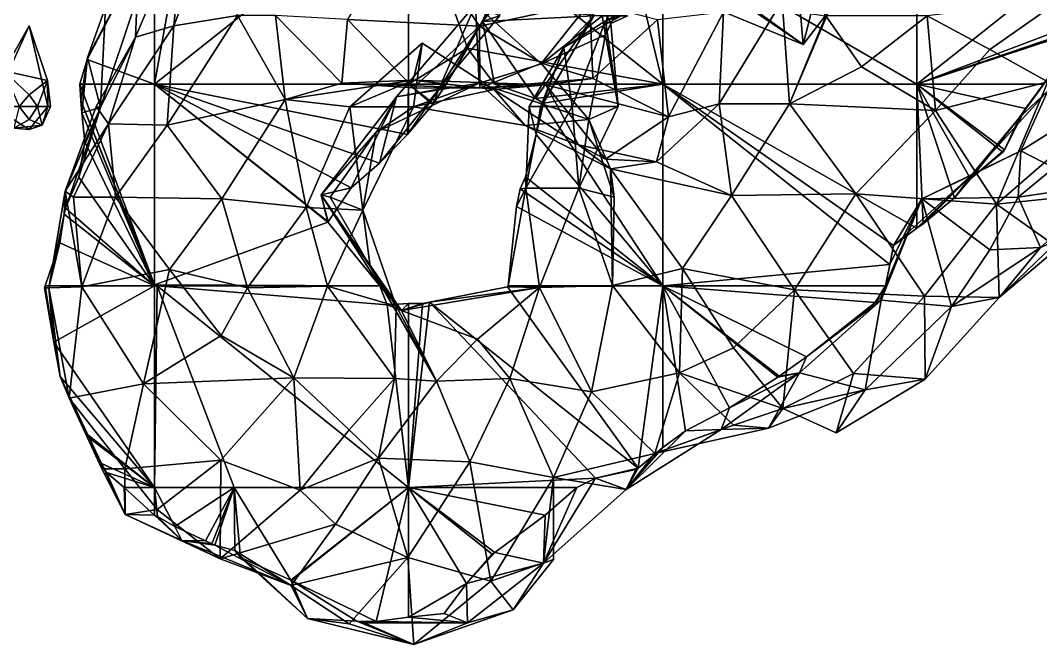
# Model space of a CAD drawing. Extents: x 290034 to 295698, y 4553723 to 4561693.
# Drawn here: x 291493.6 to 291694.3, y 4553723 to 4553845.7 of the extents above; entities that cross this region are included whole.
import ezdxf

# ---------------------------------------------------------------- set-up
doc = ezdxf.new("R2010")
doc.units = 0
doc.layers.add('Au_ppm_Pref_-_0_2', color=7, linetype='CONTINUOUS')

msp = doc.modelspace()

# ---------------------------------------------------------------- linework, layer by layer
at = {"layer": 'Au_ppm_Pref_-_0_2'}
for points in [[(291570, 4553872.91, 1846.7), (291570, 4553833.23, 1842.97), (291520, 4553833.23, 1839.92)], [(291520, 4553833.23, 1839.92), (291520, 4553863.35, 1832.47), (291527.12, 4553872.91, 1832.47)], [(291527.12, 4553872.91, 1832.47), (291570, 4553872.91, 1846.7), (291520, 4553833.23, 1839.92)], [(291570, 4553833.23, 1842.97), (291570, 4553872.91, 1846.7), (291581.59, 4553840.27, 1845.93)], [(291620, 4553833.23, 1852.85), (291581.59, 4553840.27, 1845.93), (291570, 4553872.91, 1846.7)], [(291570, 4553872.91, 1846.7), (291610.46, 4553872.91, 1863.97), (291620, 4553833.23, 1852.85)], [(291610.46, 4553872.91, 1863.97), (291620, 4553862.27, 1863.97), (291620, 4553833.23, 1852.85)], [(291704.98, 4553846.42, 1853.86), (291670, 4553833.23, 1856.68), (291720, 4553872.91, 1854.1)], [(291670, 4553833.23, 1856.68), (291670, 4553860.72, 1863.97), (291720, 4553872.91, 1854.1)], [(291523.8, 4553844.64, 1818.14), (291525.75, 4553864.94, 1823.88), (291516.29, 4553842.45, 1823.37)], [(291516.29, 4553842.45, 1823.37), (291525.75, 4553864.94, 1823.88), (291516.57, 4553850.21, 1828.14)], [(291523.8, 4553844.64, 1818.14), (291531.06, 4553863.54, 1817.24), (291525.75, 4553864.94, 1823.88)], [(291557.98, 4553845.89, 1799.54), (291583.93, 4553844.59, 1799.35), (291569.76, 4553865.49, 1798.84)], [(291595.71, 4553864.16, 1799.66), (291569.76, 4553865.49, 1798.84), (291583.93, 4553844.59, 1799.35)], [(291506.74, 4553838.04, 1832.47), (291506.85, 4553838.42, 1832.43), (291520, 4553863.35, 1832.47)], [(291520, 4553833.23, 1839.92), (291506.74, 4553838.04, 1832.47), (291520, 4553863.35, 1832.47)], [(291506.85, 4553838.42, 1832.43), (291510.34, 4553848.35, 1831.63), (291520, 4553863.35, 1832.47)], [(291523.8, 4553844.64, 1818.14), (291536.31, 4553846.68, 1811.45), (291531.06, 4553863.54, 1817.24)], [(291583.93, 4553844.59, 1799.35), (291605.66, 4553849.27, 1801.95), (291595.71, 4553864.16, 1799.66)], [(291670, 4553833.23, 1856.68), (291620, 4553833.23, 1852.85), (291620, 4553862.27, 1863.97)], [(291620, 4553862.27, 1863.97), (291670, 4553860.72, 1863.97), (291670, 4553833.23, 1856.68)], [(291588.99, 4553856.71, 1841.19), (291584.5, 4553845.51, 1846.3), (291596.13, 4553859.57, 1845.51)], [(291606.43, 4553846.62, 1846.05), (291596.13, 4553859.57, 1845.51), (291584.5, 4553845.51, 1846.3)], [(291587.9, 4553846.62, 1841.19), (291584.5, 4553845.51, 1846.3), (291588.99, 4553856.71, 1841.19)], [(291647.64, 4553840.99, 1841.41), (291646.52, 4553854.14, 1843.7), (291635.85, 4553849.39, 1845.3)], [(291647.64, 4553840.99, 1841.41), (291650.35, 4553852.02, 1841.19), (291646.52, 4553854.14, 1843.7)], [(291654.43, 4553851.84, 1824.23), (291643.46, 4553849.58, 1818.64), (291644.96, 4553829.32, 1824.55)], [(291652.08, 4553846.62, 1826.7), (291654.43, 4553851.84, 1824.23), (291644.96, 4553829.32, 1824.55)], [(291651.98, 4553846.62, 1838.62), (291650.35, 4553852.02, 1841.19), (291647.64, 4553840.99, 1841.41)], [(291509.4, 4553828.62, 1829.64), (291516.57, 4553850.21, 1828.14), (291510.34, 4553848.35, 1831.63)], [(291509.4, 4553828.62, 1829.64), (291516.29, 4553842.45, 1823.37), (291516.57, 4553850.21, 1828.14)], [(291575.91, 4553832.2, 1841.19), (291583.17, 4553848.87, 1835.34), (291567.6, 4553830.68, 1835.11)], [(291583.17, 4553848.87, 1835.34), (291583.87, 4553833.4, 1828.89), (291567.6, 4553830.68, 1835.11)], [(291587.9, 4553846.62, 1841.19), (291583.17, 4553848.87, 1835.34), (291575.91, 4553832.2, 1841.19)], [(291583.87, 4553833.4, 1828.89), (291583.17, 4553848.87, 1835.34), (291596.13, 4553837.22, 1832.45)], [(291596.13, 4553837.22, 1832.45), (291583.17, 4553848.87, 1835.34), (291608.07, 4553846.62, 1834.94)], [(291596.13, 4553837.3, 1802.45), (291605.66, 4553849.27, 1801.95), (291583.93, 4553844.59, 1799.35)], [(291606.26, 4553834.34, 1806.24), (291605.66, 4553849.27, 1801.95), (291596.13, 4553837.3, 1802.45)], [(291618.96, 4553845.82, 1806.34), (291605.66, 4553849.27, 1801.95), (291606.26, 4553834.34, 1806.24)], [(291627.17, 4553849.41, 1841.19), (291647.64, 4553840.99, 1841.41), (291635.85, 4553849.39, 1845.3)], [(291627.17, 4553849.41, 1841.19), (291635.65, 4553849.11, 1836.89), (291647.64, 4553840.99, 1841.41)], [(291631.07, 4553829.33, 1817.34), (291644.96, 4553829.32, 1824.55), (291643.46, 4553849.58, 1818.64)], [(291631.07, 4553829.33, 1817.34), (291643.46, 4553849.58, 1818.64), (291631.92, 4553847.36, 1811.76)], [(291651.98, 4553846.62, 1838.62), (291647.64, 4553840.99, 1841.41), (291635.65, 4553849.11, 1836.89)], [(291698.41, 4553849.91, 1827.7), (291672, 4553846.62, 1826.71), (291684.32, 4553840, 1825.58)], [(291698.41, 4553849.91, 1827.7), (291684.32, 4553840, 1825.58), (291695.78, 4553833.63, 1822.31)], [(291506.85, 4553838.42, 1832.43), (291509.4, 4553828.62, 1829.64), (291510.34, 4553848.35, 1831.63)], [(291545.7, 4553830.15, 1813.32), (291536.31, 4553846.68, 1811.45), (291522.47, 4553825.16, 1813.62)], [(291523.8, 4553844.64, 1818.14), (291522.47, 4553825.16, 1813.62), (291536.31, 4553846.68, 1811.45)], [(291545.7, 4553830.15, 1813.32), (291543.83, 4553846.68, 1805.17), (291536.31, 4553846.68, 1811.45)], [(291543.83, 4553846.68, 1805.17), (291545.7, 4553830.15, 1813.32), (291556.85, 4553833.41, 1805.88)], [(291556.85, 4553833.41, 1805.88), (291557.98, 4553845.89, 1799.54), (291543.83, 4553846.68, 1805.17)], [(291587.9, 4553846.62, 1841.19), (291575.91, 4553832.2, 1841.19), (291584.5, 4553845.51, 1846.3)], [(291584.5, 4553845.51, 1846.3), (291594.98, 4553830.38, 1847.05), (291606.43, 4553846.62, 1846.05)], [(291594.98, 4553830.38, 1847.05), (291596.52, 4553829.49, 1847.08), (291606.43, 4553846.62, 1846.05)], [(291596.13, 4553837.22, 1832.45), (291608.07, 4553846.62, 1834.94), (291608.73, 4553842.92, 1834.02)], [(291596.52, 4553829.49, 1847.08), (291596.24, 4553829.15, 1846.93), (291606.43, 4553846.62, 1846.05)], [(291600.51, 4553840.42, 1841.19), (291606.43, 4553846.62, 1846.05), (291596.24, 4553829.15, 1846.93)], [(291611.79, 4553846.62, 1841.19), (291606.43, 4553846.62, 1846.05), (291600.51, 4553840.42, 1841.19)], [(291611.79, 4553846.62, 1841.19), (291600.51, 4553840.42, 1841.19), (291608.73, 4553845.65, 1835.57)], [(291608.07, 4553846.62, 1834.94), (291609.05, 4553846.62, 1835.1), (291608.73, 4553842.92, 1834.02)], [(291611.79, 4553846.62, 1841.19), (291608.73, 4553845.65, 1835.57), (291610.61, 4553846.62, 1836.14)], [(291609.8, 4553845.11, 1835.25), (291610.61, 4553846.62, 1836.14), (291608.73, 4553845.65, 1835.57)], [(291609.8, 4553845.11, 1835.25), (291608.73, 4553842.92, 1834.02), (291609.05, 4553846.62, 1835.1)], [(291609.8, 4553845.11, 1835.25), (291609.05, 4553846.62, 1835.1), (291613.05, 4553846.62, 1835.25)], [(291613.05, 4553846.62, 1835.25), (291610.61, 4553846.62, 1836.14), (291609.8, 4553845.11, 1835.25)], [(291618.96, 4553845.82, 1806.34), (291621.11, 4553826.8, 1811.11), (291631.92, 4553847.36, 1811.76)], [(291631.92, 4553847.36, 1811.76), (291621.11, 4553826.8, 1811.11), (291631.07, 4553829.33, 1817.34)], [(291659.12, 4553836.59, 1826.71), (291652.08, 4553846.62, 1826.7), (291644.96, 4553829.32, 1824.55)], [(291659.12, 4553836.59, 1826.71), (291672, 4553846.62, 1826.71), (291652.08, 4553846.62, 1826.7)], [(291672, 4553846.62, 1826.71), (291659.12, 4553836.59, 1826.71), (291673.67, 4553828.04, 1824.13)], [(291704.98, 4553846.42, 1853.86), (291703.27, 4553844.55, 1853.92), (291670, 4553833.23, 1856.68)], [(291684.32, 4553840, 1825.58), (291672, 4553846.62, 1826.71), (291673.67, 4553828.04, 1824.13)], [(291490.38, 4553835.8, 1787.74), (291495.33, 4553844.64, 1793.02), (291488.11, 4553828.8, 1791.14)], [(291499.03, 4553828.8, 1789.48), (291488.11, 4553828.8, 1791.14), (291495.33, 4553844.64, 1793.02)], [(291490.38, 4553835.8, 1787.74), (291498.97, 4553833.94, 1787.74), (291495.33, 4553844.64, 1793.02)], [(291498.97, 4553833.94, 1787.74), (291499.03, 4553828.8, 1789.48), (291495.33, 4553844.64, 1793.02)], [(291523.8, 4553844.64, 1818.14), (291510.96, 4553825.4, 1818.54), (291522.47, 4553825.16, 1813.62)], [(291523.8, 4553844.64, 1818.14), (291516.29, 4553842.45, 1823.37), (291510.96, 4553825.4, 1818.54)], [(291570.93, 4553832.46, 1800.84), (291557.98, 4553845.89, 1799.54), (291556.85, 4553833.41, 1805.88)], [(291557.98, 4553845.89, 1799.54), (291570.93, 4553832.46, 1800.84), (291583.93, 4553844.59, 1799.35)], [(291570.93, 4553832.46, 1800.84), (291583.99, 4553832.4, 1805.92), (291583.93, 4553844.59, 1799.35)], [(291584.5, 4553845.51, 1846.3), (291575.91, 4553832.2, 1841.19), (291577.4, 4553833.23, 1844.44)], [(291581.59, 4553840.27, 1845.93), (291584.5, 4553845.51, 1846.3), (291577.4, 4553833.23, 1844.44)], [(291586.92, 4553833.23, 1846.32), (291584.5, 4553845.51, 1846.3), (291581.59, 4553840.27, 1845.93)], [(291583.99, 4553832.4, 1805.92), (291596.13, 4553837.3, 1802.45), (291583.93, 4553844.59, 1799.35)], [(291594.98, 4553830.38, 1847.05), (291584.5, 4553845.51, 1846.3), (291586.92, 4553833.23, 1846.32)], [(291600.51, 4553840.42, 1841.19), (291602.18, 4553828.8, 1838.11), (291608.73, 4553845.65, 1835.57)], [(291608.73, 4553845.65, 1835.57), (291602.18, 4553828.8, 1838.11), (291611.24, 4553828.8, 1835.25)], [(291606.26, 4553834.34, 1806.24), (291621.11, 4553826.8, 1811.11), (291618.96, 4553845.82, 1806.34)], [(291608.73, 4553845.65, 1835.57), (291611.24, 4553828.8, 1835.25), (291609.8, 4553845.11, 1835.25)], [(291608.73, 4553842.92, 1834.02), (291609.8, 4553845.11, 1835.25), (291611.24, 4553828.8, 1835.25)], [(291703.27, 4553844.55, 1853.92), (291702.85, 4553844.01, 1853.92), (291670, 4553833.23, 1856.68)], [(291510.96, 4553825.4, 1818.54), (291516.29, 4553842.45, 1823.37), (291508.53, 4553828.8, 1823.37)], [(291508.53, 4553828.8, 1823.37), (291516.29, 4553842.45, 1823.37), (291509.4, 4553828.62, 1829.64)], [(291596.13, 4553837.22, 1832.45), (291608.73, 4553842.92, 1834.02), (291605.43, 4553826.23, 1829.1)], [(291608.73, 4553842.92, 1834.02), (291611.24, 4553828.8, 1835.25), (291605.43, 4553826.23, 1829.1)], [(291702.85, 4553844.01, 1853.92), (291694.92, 4553833.23, 1854.02), (291670, 4553833.23, 1856.68)], [(291690.16, 4553826.63, 1852.14), (291694.92, 4553833.23, 1854.02), (291702.85, 4553844.01, 1853.92)], [(291702.85, 4553844.01, 1853.92), (291695.74, 4553831.9, 1847.15), (291690.16, 4553826.63, 1852.14)], [(291570.97, 4553828.76, 1823.37), (291572.67, 4553841.23, 1816.46), (291558.4, 4553828.75, 1817.39)], [(291572.67, 4553841.23, 1816.46), (291570.87, 4553834.01, 1810.98), (291558.4, 4553828.75, 1817.39)], [(291586.83, 4553832.14, 1817.23), (291570.87, 4553834.01, 1810.98), (291572.67, 4553841.23, 1816.46)], [(291586.83, 4553832.14, 1817.23), (291572.67, 4553841.23, 1816.46), (291570.97, 4553828.76, 1823.37)], [(291600.51, 4553840.42, 1841.19), (291595.95, 4553828.76, 1846.75), (291593.74, 4553828.8, 1841.19)], [(291600.51, 4553840.42, 1841.19), (291593.74, 4553828.8, 1841.19), (291602.18, 4553828.8, 1838.11)], [(291600.51, 4553840.42, 1841.19), (291596.24, 4553829.15, 1846.93), (291595.95, 4553828.76, 1846.75)], [(291506.74, 4553838.04, 1832.47), (291505.69, 4553827.54, 1832.1), (291506.85, 4553838.42, 1832.43)], [(291505.69, 4553827.54, 1832.1), (291509.4, 4553828.62, 1829.64), (291506.85, 4553838.42, 1832.43)], [(291581.59, 4553840.27, 1845.93), (291577.4, 4553833.23, 1844.44), (291570, 4553833.23, 1842.97)], [(291620, 4553833.23, 1852.85), (291586.92, 4553833.23, 1846.32), (291581.59, 4553840.27, 1845.93)], [(291695.78, 4553833.63, 1822.31), (291684.32, 4553840, 1825.58), (291673.67, 4553828.04, 1824.13)], [(291520, 4553833.23, 1839.92), (291505.28, 4553833.23, 1832.98), (291506.74, 4553838.04, 1832.47)], [(291505.52, 4553829.97, 1832.47), (291506.74, 4553838.04, 1832.47), (291505.28, 4553833.23, 1832.98)], [(291505.52, 4553829.95, 1832.47), (291505.69, 4553827.54, 1832.1), (291506.74, 4553838.04, 1832.47)], [(291505.52, 4553829.95, 1832.47), (291506.74, 4553838.04, 1832.47), (291505.52, 4553829.97, 1832.47)], [(291583.87, 4553833.4, 1828.89), (291596.13, 4553837.22, 1832.45), (291605.43, 4553826.23, 1829.1)], [(291583.99, 4553832.4, 1805.92), (291606.26, 4553834.34, 1806.24), (291596.13, 4553837.3, 1802.45)], [(291659.12, 4553836.59, 1826.71), (291644.96, 4553829.32, 1824.55), (291673.67, 4553828.04, 1824.13)], [(291490.38, 4553835.8, 1787.74), (291493.4, 4553828.8, 1786.83), (291495.33, 4553831.08, 1786.98)], [(291498.97, 4553833.94, 1787.74), (291490.38, 4553835.8, 1787.74), (291495.33, 4553831.08, 1786.98)], [(291597.01, 4553833.06, 1811.64), (291606.26, 4553834.34, 1806.24), (291583.99, 4553832.4, 1805.92)], [(291597.01, 4553833.06, 1811.64), (291621.11, 4553826.8, 1811.11), (291606.26, 4553834.34, 1806.24)], [(291498.97, 4553833.94, 1787.74), (291495.33, 4553831.08, 1786.98), (291497.01, 4553828.8, 1786.95)], [(291499.52, 4553828.8, 1787.74), (291498.97, 4553833.94, 1787.74), (291497.01, 4553828.8, 1786.95)], [(291498.97, 4553833.94, 1787.74), (291499.52, 4553828.8, 1787.74), (291499.03, 4553828.8, 1789.48)], [(291505.28, 4553833.23, 1832.98), (291520, 4553793.73, 1832.47), (291505.52, 4553829.97, 1832.47)], [(291520, 4553833.23, 1839.92), (291520, 4553793.73, 1832.47), (291505.28, 4553833.23, 1832.98)], [(291554.16, 4553806.12, 1837.19), (291554.11, 4553806.05, 1837.17), (291520, 4553833.23, 1839.92)], [(291554.11, 4553806.05, 1837.17), (291520, 4553793.73, 1832.47), (291520, 4553833.23, 1839.92)], [(291520, 4553833.23, 1839.92), (291558.69, 4553812.84, 1838.66), (291554.16, 4553806.12, 1837.19)], [(291520, 4553833.23, 1839.92), (291564.27, 4553817.64, 1839.85), (291558.69, 4553812.84, 1838.66)], [(291520, 4553833.23, 1839.92), (291569.76, 4553823.28, 1841.19), (291564.27, 4553817.64, 1839.85)], [(291570, 4553833.23, 1842.97), (291569.76, 4553823.28, 1841.19), (291520, 4553833.23, 1839.92)], [(291545.7, 4553830.15, 1813.32), (291558.4, 4553828.75, 1817.39), (291570.87, 4553834.01, 1810.98)], [(291545.7, 4553830.15, 1813.32), (291570.87, 4553834.01, 1810.98), (291556.85, 4553833.41, 1805.88)], [(291556.85, 4553833.41, 1805.88), (291570.87, 4553834.01, 1810.98), (291583.99, 4553832.4, 1805.92)], [(291556.85, 4553833.41, 1805.88), (291583.99, 4553832.4, 1805.92), (291570.93, 4553832.46, 1800.84)], [(291567.6, 4553830.68, 1835.11), (291583.87, 4553833.4, 1828.89), (291563.61, 4553823.77, 1830.3)], [(291583.87, 4553833.4, 1828.89), (291570.97, 4553828.76, 1823.37), (291563.61, 4553823.77, 1830.3)], [(291570, 4553833.23, 1842.97), (291570, 4553823.57, 1841.26), (291569.76, 4553823.28, 1841.19)], [(291574.73, 4553829.17, 1842.72), (291570, 4553833.23, 1842.97), (291574.86, 4553829.37, 1842.77)], [(291570, 4553823.57, 1841.26), (291570, 4553833.23, 1842.97), (291574.73, 4553829.17, 1842.72)], [(291570, 4553833.23, 1842.97), (291577.4, 4553833.23, 1844.44), (291574.86, 4553829.37, 1842.77)], [(291586.83, 4553832.14, 1817.23), (291597.01, 4553833.06, 1811.64), (291570.87, 4553834.01, 1810.98)], [(291597.01, 4553833.06, 1811.64), (291583.99, 4553832.4, 1805.92), (291570.87, 4553834.01, 1810.98)], [(291583.87, 4553833.4, 1828.89), (291592.93, 4553825.06, 1823.46), (291570.97, 4553828.76, 1823.37)], [(291577.4, 4553833.23, 1844.44), (291575.91, 4553832.2, 1841.19), (291574.86, 4553829.37, 1842.77)], [(291583.87, 4553833.4, 1828.89), (291605.43, 4553826.23, 1829.1), (291592.93, 4553825.06, 1823.46)], [(291586.83, 4553832.14, 1817.23), (291603.4, 4553821.27, 1817.43), (291597.01, 4553833.06, 1811.64)], [(291594.98, 4553830.38, 1847.05), (291586.92, 4553833.23, 1846.32), (291620, 4553833.23, 1852.85)], [(291620, 4553833.23, 1852.85), (291596.52, 4553829.49, 1847.08), (291594.98, 4553830.38, 1847.05)], [(291620, 4553833.23, 1852.85), (291620, 4553793.54, 1840.87), (291596.52, 4553829.49, 1847.08)], [(291608.73, 4553818.43, 1813.98), (291621.11, 4553826.8, 1811.11), (291597.01, 4553833.06, 1811.64)], [(291603.4, 4553821.27, 1817.43), (291608.73, 4553818.43, 1813.98), (291597.01, 4553833.06, 1811.64)], [(291620, 4553793.54, 1840.87), (291620, 4553833.23, 1852.85), (291664.69, 4553797.76, 1843.85)], [(291620, 4553833.23, 1852.85), (291665.36, 4553801.45, 1845.19), (291664.69, 4553797.76, 1843.85)], [(291620, 4553833.23, 1852.85), (291670, 4553804.89, 1846.75), (291665.36, 4553801.45, 1845.19)], [(291670, 4553833.23, 1856.68), (291670, 4553804.89, 1846.75), (291620, 4553833.23, 1852.85)], [(291671.21, 4553805.71, 1847.26), (291670, 4553804.89, 1846.75), (291670, 4553833.23, 1856.68)], [(291677.39, 4553810.83, 1850.18), (291671.21, 4553805.71, 1847.26), (291670, 4553833.23, 1856.68)], [(291680.53, 4553814.55, 1852.05), (291677.39, 4553810.83, 1850.18), (291670, 4553833.23, 1856.68)], [(291686.9, 4553819.82, 1855.05), (291680.53, 4553814.55, 1852.05), (291670, 4553833.23, 1856.68)], [(291687.23, 4553820.28, 1855.01), (291686.9, 4553819.82, 1855.05), (291670, 4553833.23, 1856.68)], [(291691.38, 4553828.44, 1854.46), (291687.23, 4553820.28, 1855.01), (291670, 4553833.23, 1856.68)], [(291694.92, 4553833.23, 1854.02), (291691.38, 4553828.44, 1854.46), (291670, 4553833.23, 1856.68)], [(291685.63, 4553809.62, 1821.47), (291695.78, 4553833.63, 1822.31), (291673.67, 4553828.04, 1824.13)], [(291696.92, 4553819.34, 1820.22), (291695.78, 4553833.63, 1822.31), (291685.63, 4553809.62, 1821.47)], [(291694.92, 4553833.23, 1854.02), (291690.16, 4553826.63, 1852.14), (291691.38, 4553828.44, 1854.46)], [(291495.33, 4553831.08, 1786.98), (291493.4, 4553828.8, 1786.83), (291497.01, 4553828.8, 1786.95)], [(291552.81, 4553811.43, 1835.45), (291558.69, 4553812.84, 1838.66), (291567.6, 4553830.68, 1835.11)], [(291563.61, 4553823.77, 1830.3), (291552.81, 4553811.43, 1835.45), (291567.6, 4553830.68, 1835.11)], [(291558.69, 4553812.84, 1838.66), (291564.27, 4553817.64, 1839.85), (291567.6, 4553830.68, 1835.11)], [(291575.91, 4553832.2, 1841.19), (291564.27, 4553817.64, 1839.85), (291569.76, 4553823.28, 1841.19)], [(291564.27, 4553817.64, 1839.85), (291575.91, 4553832.2, 1841.19), (291567.6, 4553830.68, 1835.11)], [(291575.91, 4553832.2, 1841.19), (291569.76, 4553823.28, 1841.19), (291570, 4553823.57, 1841.26)], [(291575.91, 4553832.2, 1841.19), (291570, 4553823.57, 1841.26), (291574.73, 4553829.17, 1842.72)], [(291592.93, 4553825.06, 1823.46), (291586.83, 4553832.14, 1817.23), (291570.97, 4553828.76, 1823.37)], [(291574.86, 4553829.37, 1842.77), (291575.91, 4553832.2, 1841.19), (291574.73, 4553829.17, 1842.72)], [(291586.83, 4553832.14, 1817.23), (291592.93, 4553825.06, 1823.46), (291603.4, 4553821.27, 1817.43)], [(291690.47, 4553820.1, 1841.19), (291680.71, 4553815.32, 1847.4), (291695.74, 4553831.9, 1847.15)], [(291690.16, 4553826.63, 1852.14), (291695.74, 4553831.9, 1847.15), (291680.71, 4553815.32, 1847.4)], [(291708.75, 4553831.56, 1841.18), (291690.47, 4553820.1, 1841.19), (291695.74, 4553831.9, 1847.15)], [(291708.75, 4553831.56, 1841.18), (291696.92, 4553816.75, 1839.27), (291690.47, 4553820.1, 1841.19)], [(291492.31, 4553824.53, 1787.74), (291488.11, 4553828.8, 1791.14), (291495.33, 4553824.29, 1789.24)], [(291495.33, 4553824.29, 1789.24), (291488.11, 4553828.8, 1791.14), (291499.03, 4553828.8, 1789.48)], [(291492.31, 4553824.53, 1787.74), (291495.33, 4553826.25, 1786.89), (291493.4, 4553828.8, 1786.83)], [(291497.01, 4553828.8, 1786.95), (291493.4, 4553828.8, 1786.83), (291495.33, 4553826.25, 1786.89)], [(291497.93, 4553825.13, 1787.74), (291495.33, 4553824.29, 1789.24), (291499.03, 4553828.8, 1789.48)], [(291497.93, 4553825.13, 1787.74), (291497.01, 4553828.8, 1786.95), (291495.33, 4553826.25, 1786.89)], [(291497.93, 4553825.13, 1787.74), (291499.52, 4553828.8, 1787.74), (291497.01, 4553828.8, 1786.95)], [(291499.52, 4553828.8, 1787.74), (291497.93, 4553825.13, 1787.74), (291499.03, 4553828.8, 1789.48)], [(291510.96, 4553825.4, 1818.54), (291508.53, 4553828.8, 1823.37), (291502.43, 4553812.16, 1823.41)], [(291502.43, 4553812.16, 1823.41), (291508.53, 4553828.8, 1823.37), (291509.4, 4553828.62, 1829.64)], [(291502.48, 4553808.8, 1827.05), (291502.43, 4553812.16, 1823.41), (291509.4, 4553828.62, 1829.64)], [(291502.48, 4553808.8, 1827.05), (291509.4, 4553828.62, 1829.64), (291505.09, 4553814.91, 1829.44)], [(291505.09, 4553814.91, 1829.44), (291509.4, 4553828.62, 1829.64), (291506.32, 4553821.86, 1831.33)], [(291505.52, 4553829.97, 1832.47), (291520, 4553793.73, 1832.47), (291505.52, 4553829.95, 1832.47)], [(291520, 4553793.54, 1832.44), (291505.69, 4553827.54, 1832.1), (291505.52, 4553829.95, 1832.47)], [(291520, 4553793.73, 1832.47), (291520, 4553793.54, 1832.44), (291505.52, 4553829.95, 1832.47)], [(291506.32, 4553821.86, 1831.33), (291509.4, 4553828.62, 1829.64), (291505.69, 4553827.54, 1832.1)], [(291545.7, 4553830.15, 1813.32), (291522.47, 4553825.16, 1813.62), (291533.28, 4553810.62, 1814)], [(291545.7, 4553830.15, 1813.32), (291533.28, 4553810.62, 1814), (291549.82, 4553808.93, 1816.04)], [(291545.7, 4553830.15, 1813.32), (291549.82, 4553808.93, 1816.04), (291558.4, 4553828.75, 1817.39)], [(291561.02, 4553808.39, 1823.01), (291558.4, 4553828.75, 1817.39), (291549.82, 4553808.93, 1816.04)], [(291570.97, 4553828.76, 1823.37), (291558.4, 4553828.75, 1817.39), (291561.02, 4553808.39, 1823.01)], [(291570.97, 4553828.76, 1823.37), (291561.02, 4553808.39, 1823.01), (291563.61, 4553823.77, 1830.3)], [(291593.74, 4553828.8, 1841.19), (291595.07, 4553823.31, 1844.93), (291593.08, 4553812.74, 1840.68)], [(291593.74, 4553828.8, 1841.19), (291593.08, 4553812.74, 1840.68), (291602.18, 4553828.8, 1838.11)], [(291602.18, 4553828.8, 1838.11), (291593.08, 4553812.74, 1840.68), (291603.5, 4553812.74, 1834.54)], [(291593.74, 4553828.8, 1841.19), (291595.95, 4553828.76, 1846.75), (291595.07, 4553823.31, 1844.93)], [(291596.52, 4553829.49, 1847.08), (291620, 4553793.54, 1840.87), (291595.07, 4553823.31, 1844.93)], [(291596.52, 4553829.49, 1847.08), (291595.07, 4553823.31, 1844.93), (291596.24, 4553829.15, 1846.93)], [(291596.24, 4553829.15, 1846.93), (291595.07, 4553823.31, 1844.93), (291595.95, 4553828.76, 1846.75)], [(291602.18, 4553828.8, 1838.11), (291603.5, 4553812.74, 1834.54), (291611.24, 4553828.8, 1835.25)], [(291603.5, 4553812.74, 1834.54), (291605.43, 4553826.23, 1829.1), (291611.24, 4553828.8, 1835.25)], [(291631.07, 4553829.33, 1817.34), (291621.11, 4553826.8, 1811.11), (291618.76, 4553817.9, 1818.53)], [(291618.76, 4553817.9, 1818.53), (291633.53, 4553811.27, 1823.96), (291631.07, 4553829.33, 1817.34)], [(291633.53, 4553811.27, 1823.96), (291644.96, 4553829.32, 1824.55), (291631.07, 4553829.33, 1817.34)], [(291633.53, 4553811.27, 1823.96), (291657.99, 4553811.64, 1823.17), (291644.96, 4553829.32, 1824.55)], [(291644.96, 4553829.32, 1824.55), (291657.99, 4553811.64, 1823.17), (291673.67, 4553828.04, 1824.13)], [(291691.38, 4553828.44, 1854.46), (291690.16, 4553826.63, 1852.14), (291687.23, 4553820.28, 1855.01)], [(291520, 4553793.54, 1832.44), (291506.32, 4553821.86, 1831.33), (291505.69, 4553827.54, 1832.1)], [(291618.76, 4553817.9, 1818.53), (291621.11, 4553826.8, 1811.11), (291608.73, 4553818.43, 1813.98)], [(291685.63, 4553809.62, 1821.47), (291673.67, 4553828.04, 1824.13), (291657.99, 4553811.64, 1823.17)], [(291680.53, 4553814.55, 1852.05), (291690.16, 4553826.63, 1852.14), (291677.39, 4553810.83, 1850.18)], [(291690.16, 4553826.63, 1852.14), (291680.71, 4553815.32, 1847.4), (291677.39, 4553810.83, 1850.18)], [(291687.23, 4553820.28, 1855.01), (291690.16, 4553826.63, 1852.14), (291680.53, 4553814.55, 1852.05)], [(291492.31, 4553824.53, 1787.74), (291497.93, 4553825.13, 1787.74), (291495.33, 4553826.25, 1786.89)], [(291497.93, 4553825.13, 1787.74), (291492.31, 4553824.53, 1787.74), (291495.33, 4553824.29, 1789.24)], [(291510.96, 4553825.4, 1818.54), (291502.43, 4553812.16, 1823.41), (291504.08, 4553810.98, 1817.43)], [(291510.96, 4553825.4, 1818.54), (291504.08, 4553810.98, 1817.43), (291512.36, 4553810.98, 1813.58)], [(291510.96, 4553825.4, 1818.54), (291512.36, 4553810.98, 1813.58), (291522.47, 4553825.16, 1813.62)], [(291533.28, 4553810.62, 1814), (291522.47, 4553825.16, 1813.62), (291512.36, 4553810.98, 1813.58)], [(291609.71, 4553816.53, 1823.45), (291592.93, 4553825.06, 1823.46), (291605.43, 4553826.23, 1829.1)], [(291609.71, 4553816.53, 1823.45), (291603.4, 4553821.27, 1817.43), (291592.93, 4553825.06, 1823.46)], [(291605.43, 4553826.23, 1829.1), (291603.5, 4553812.74, 1834.54), (291610.42, 4553810.98, 1829.31)], [(291609.71, 4553816.53, 1823.45), (291605.43, 4553826.23, 1829.1), (291610.42, 4553810.98, 1829.31)], [(291552.81, 4553811.43, 1835.45), (291563.61, 4553823.77, 1830.3), (291554.58, 4553810.98, 1829.31)], [(291561.02, 4553808.39, 1823.01), (291554.58, 4553810.98, 1829.31), (291563.61, 4553823.77, 1830.3)], [(291620, 4553793.54, 1840.87), (291592.96, 4553815, 1842.01), (291595.07, 4553823.31, 1844.93)], [(291593.08, 4553812.74, 1840.68), (291595.07, 4553823.31, 1844.93), (291592.96, 4553815, 1842.01)], [(291520, 4553793.54, 1832.44), (291505.09, 4553814.91, 1829.44), (291506.32, 4553821.86, 1831.33)], [(291609.71, 4553816.53, 1823.45), (291618.76, 4553817.9, 1818.53), (291603.4, 4553821.27, 1817.43)], [(291603.4, 4553821.27, 1817.43), (291618.76, 4553817.9, 1818.53), (291608.73, 4553818.43, 1813.98)], [(291687.23, 4553820.28, 1855.01), (291680.53, 4553814.55, 1852.05), (291686.9, 4553819.82, 1855.05)], [(291690.47, 4553820.1, 1841.19), (291689.94, 4553810.98, 1837.9), (291670.95, 4553810.66, 1841.07)], [(291690.47, 4553820.1, 1841.19), (291670.95, 4553810.66, 1841.07), (291680.71, 4553815.32, 1847.4)], [(291707.78, 4553811.88, 1823.6), (291696.92, 4553819.34, 1820.22), (291685.63, 4553809.62, 1821.47)], [(291689.94, 4553810.98, 1837.9), (291690.47, 4553820.1, 1841.19), (291696.92, 4553816.75, 1839.27)], [(291609.71, 4553816.53, 1823.45), (291633.53, 4553811.27, 1823.96), (291618.76, 4553817.9, 1818.53)], [(291609.71, 4553816.53, 1823.45), (291610.12, 4553793.63, 1829.95), (291623.86, 4553796.93, 1825.82)], [(291609.71, 4553816.53, 1823.45), (291623.86, 4553796.93, 1825.82), (291633.53, 4553811.27, 1823.96)], [(291609.71, 4553816.53, 1823.45), (291610.42, 4553810.98, 1829.31), (291610.12, 4553793.63, 1829.95)], [(291708.55, 4553813.72, 1834.69), (291689.94, 4553810.98, 1837.9), (291696.92, 4553816.75, 1839.27)], [(291520, 4553793.54, 1832.44), (291502.48, 4553808.8, 1827.05), (291505.09, 4553814.91, 1829.44)], [(291591.94, 4553812.61, 1841.48), (291592.96, 4553815, 1842.01), (291620, 4553793.54, 1840.87)], [(291593.08, 4553812.74, 1840.68), (291592.96, 4553815, 1842.01), (291591.94, 4553812.61, 1841.48)], [(291680.71, 4553815.32, 1847.4), (291665.36, 4553801.45, 1845.19), (291670, 4553804.89, 1846.75)], [(291680.71, 4553815.32, 1847.4), (291670.95, 4553810.66, 1841.07), (291665.36, 4553801.45, 1845.19)], [(291671.21, 4553805.71, 1847.26), (291680.71, 4553815.32, 1847.4), (291670, 4553804.89, 1846.75)], [(291677.39, 4553810.83, 1850.18), (291680.71, 4553815.32, 1847.4), (291671.21, 4553805.71, 1847.26)], [(291558.69, 4553812.84, 1838.66), (291552.81, 4553811.43, 1835.45), (291554.16, 4553806.12, 1837.19)], [(291593.08, 4553812.74, 1840.68), (291591.2, 4553809.15, 1840.79), (291589.57, 4553793.54, 1837.86)], [(291593.08, 4553812.74, 1840.68), (291589.57, 4553793.54, 1837.86), (291595.77, 4553793.21, 1834.53)], [(291591.2, 4553809.15, 1840.79), (291593.08, 4553812.74, 1840.68), (291591.94, 4553812.61, 1841.48)], [(291591.2, 4553809.15, 1840.79), (291591.94, 4553812.61, 1841.48), (291620, 4553793.54, 1840.87)], [(291593.08, 4553812.74, 1840.68), (291595.77, 4553793.21, 1834.53), (291603.5, 4553812.74, 1834.54)], [(291610.12, 4553793.63, 1829.95), (291603.5, 4553812.74, 1834.54), (291595.77, 4553793.21, 1834.53)], [(291610.42, 4553810.98, 1829.31), (291603.5, 4553812.74, 1834.54), (291610.12, 4553793.63, 1829.95)], [(291708.55, 4553813.72, 1834.69), (291694.3, 4553801.1, 1833.84), (291689.94, 4553810.98, 1837.9)], [(291708.55, 4553813.72, 1834.69), (291701.67, 4553804.26, 1829.31), (291694.3, 4553801.1, 1833.84)], [(291502.23, 4553807.65, 1826.72), (291499.23, 4553793.16, 1823.83), (291502.43, 4553812.16, 1823.41)], [(291502.43, 4553812.16, 1823.41), (291499.23, 4553793.16, 1823.83), (291505.69, 4553793.34, 1817.08)], [(291502.23, 4553807.65, 1826.72), (291502.43, 4553812.16, 1823.41), (291502.48, 4553808.8, 1827.05)], [(291504.08, 4553810.98, 1817.43), (291502.43, 4553812.16, 1823.41), (291505.69, 4553793.34, 1817.08)], [(291512.36, 4553810.98, 1813.58), (291504.08, 4553810.98, 1817.43), (291505.69, 4553793.34, 1817.08)], [(291522.92, 4553796.72, 1813.81), (291512.36, 4553810.98, 1813.58), (291505.69, 4553793.34, 1817.08)], [(291533.28, 4553810.62, 1814), (291512.36, 4553810.98, 1813.58), (291522.92, 4553796.72, 1813.81)], [(291533.28, 4553810.62, 1814), (291522.92, 4553796.72, 1813.81), (291538.31, 4553793.16, 1814.99)], [(291538.31, 4553793.16, 1814.99), (291549.82, 4553808.93, 1816.04), (291533.28, 4553810.62, 1814)], [(291552.81, 4553811.43, 1835.45), (291554.11, 4553806.05, 1837.17), (291554.16, 4553806.12, 1837.19)], [(291554.11, 4553806.05, 1837.17), (291552.81, 4553811.43, 1835.45), (291564.33, 4553793.56, 1835.53)], [(291564.33, 4553793.56, 1835.53), (291552.81, 4553811.43, 1835.45), (291564.35, 4553793.54, 1835.53)], [(291552.81, 4553811.43, 1835.45), (291568.59, 4553788.7, 1834.68), (291564.35, 4553793.54, 1835.53)], [(291552.81, 4553811.43, 1835.45), (291562.42, 4553797.33, 1830.15), (291568.59, 4553788.7, 1834.68)], [(291552.81, 4553811.43, 1835.45), (291554.58, 4553810.98, 1829.31), (291562.42, 4553797.33, 1830.15)], [(291561.02, 4553808.39, 1823.01), (291562.42, 4553797.33, 1830.15), (291554.58, 4553810.98, 1829.31)], [(291633.53, 4553811.27, 1823.96), (291623.86, 4553796.93, 1825.82), (291645.89, 4553792.76, 1823.12)], [(291657.99, 4553811.64, 1823.17), (291633.53, 4553811.27, 1823.96), (291645.89, 4553792.76, 1823.12)], [(291645.89, 4553792.76, 1823.12), (291671.48, 4553791.53, 1822.95), (291657.99, 4553811.64, 1823.17)], [(291671.48, 4553791.53, 1822.95), (291685.63, 4553809.62, 1821.47), (291657.99, 4553811.64, 1823.17)], [(291670.95, 4553810.66, 1841.07), (291662.96, 4553790.72, 1842.16), (291663.81, 4553793.54, 1842.54)], [(291670.95, 4553810.66, 1841.07), (291676.81, 4553789.45, 1836.43), (291662.96, 4553790.72, 1842.16)], [(291670.95, 4553810.66, 1841.07), (291663.81, 4553793.54, 1842.54), (291664.69, 4553797.76, 1843.85)], [(291665.36, 4553801.45, 1845.19), (291670.95, 4553810.66, 1841.07), (291664.69, 4553797.76, 1843.85)], [(291684.32, 4553800.62, 1838.7), (291670.95, 4553810.66, 1841.07), (291689.94, 4553810.98, 1837.9)], [(291670.95, 4553810.66, 1841.07), (291684.32, 4553800.62, 1838.7), (291676.81, 4553789.45, 1836.43)], [(291694.3, 4553801.1, 1833.84), (291684.32, 4553800.62, 1838.7), (291689.94, 4553810.98, 1837.9)], [(291685.63, 4553809.62, 1821.47), (291696.92, 4553801.62, 1826.19), (291707.78, 4553811.88, 1823.6)], [(291520, 4553793.54, 1832.44), (291502.23, 4553807.65, 1826.72), (291502.48, 4553808.8, 1827.05)], [(291554.06, 4553793.47, 1818.23), (291549.82, 4553808.93, 1816.04), (291538.31, 4553793.16, 1814.99)], [(291554.06, 4553793.47, 1818.23), (291561.02, 4553808.39, 1823.01), (291549.82, 4553808.93, 1816.04)], [(291567.52, 4553789.52, 1824.83), (291561.02, 4553808.39, 1823.01), (291554.06, 4553793.47, 1818.23)], [(291567.52, 4553789.52, 1824.83), (291562.42, 4553797.33, 1830.15), (291561.02, 4553808.39, 1823.01)], [(291589.57, 4553793.54, 1837.86), (291591.2, 4553809.15, 1840.79), (291620, 4553793.54, 1840.87)], [(291685.63, 4553809.62, 1821.47), (291671.48, 4553791.53, 1822.95), (291686.18, 4553791.22, 1829.33)], [(291696.92, 4553801.62, 1826.19), (291685.63, 4553809.62, 1821.47), (291686.18, 4553791.22, 1829.33)], [(291501.37, 4553801.98, 1827.39), (291499.23, 4553793.16, 1823.83), (291502.23, 4553807.65, 1826.72)], [(291520, 4553793.54, 1832.44), (291501.37, 4553801.98, 1827.39), (291502.23, 4553807.65, 1826.72)], [(291564.33, 4553793.56, 1835.53), (291520, 4553793.73, 1832.47), (291554.11, 4553806.05, 1837.17)], [(291694.3, 4553801.1, 1833.84), (291701.67, 4553804.26, 1829.31), (291686.18, 4553791.22, 1829.33)], [(291701.67, 4553804.26, 1829.31), (291696.92, 4553801.62, 1826.19), (291686.18, 4553791.22, 1829.33)], [(291498.49, 4553793.54, 1828.08), (291498.38, 4553793.16, 1828.01), (291501.37, 4553801.98, 1827.39)], [(291498.38, 4553793.16, 1828.01), (291499.23, 4553793.16, 1823.83), (291501.37, 4553801.98, 1827.39)], [(291520, 4553793.54, 1832.44), (291498.49, 4553793.54, 1828.08), (291501.37, 4553801.98, 1827.39)], [(291684.32, 4553800.62, 1838.7), (291694.3, 4553801.1, 1833.84), (291676.81, 4553789.45, 1836.43)], [(291694.3, 4553801.1, 1833.84), (291686.18, 4553791.22, 1829.33), (291676.81, 4553789.45, 1836.43)], [(291517.81, 4553774.29, 1816.21), (291522.92, 4553796.72, 1813.81), (291505.69, 4553793.34, 1817.08)], [(291522.92, 4553796.72, 1813.81), (291517.81, 4553774.29, 1816.21), (291533.13, 4553783.74, 1814.29)], [(291538.31, 4553793.16, 1814.99), (291522.92, 4553796.72, 1813.81), (291533.13, 4553783.74, 1814.29)], [(291567.52, 4553789.52, 1824.83), (291575.5, 4553774.78, 1828.17), (291562.42, 4553797.33, 1830.15)], [(291562.42, 4553797.33, 1830.15), (291575.5, 4553774.78, 1828.17), (291568.59, 4553788.7, 1834.68)], [(291623.86, 4553796.93, 1825.82), (291610.12, 4553793.63, 1829.95), (291623.27, 4553776.43, 1830.08)], [(291664.69, 4553797.76, 1843.85), (291663.81, 4553793.54, 1842.54), (291620, 4553793.54, 1840.87)], [(291623.86, 4553796.93, 1825.82), (291623.27, 4553776.43, 1830.08), (291633.93, 4553781.35, 1825.38)], [(291623.86, 4553796.93, 1825.82), (291633.93, 4553781.35, 1825.38), (291645.89, 4553792.76, 1823.12)], [(291498.49, 4553793.54, 1828.08), (291500.21, 4553782.45, 1827.02), (291498.38, 4553793.16, 1828.01)], [(291499.23, 4553793.16, 1823.83), (291498.38, 4553793.16, 1828.01), (291500.21, 4553782.45, 1827.02)], [(291520, 4553793.54, 1832.44), (291500.21, 4553782.45, 1827.02), (291498.49, 4553793.54, 1828.08)], [(291499.23, 4553793.16, 1823.83), (291503.2, 4553771.41, 1822.01), (291505.69, 4553793.34, 1817.08)], [(291500.21, 4553782.45, 1827.02), (291501.46, 4553775.68, 1826.41), (291499.23, 4553793.16, 1823.83)], [(291503.2, 4553771.41, 1822.01), (291499.23, 4553793.16, 1823.83), (291501.46, 4553775.68, 1826.41)], [(291520, 4553793.54, 1832.44), (291520, 4553753.86, 1827.4), (291500.21, 4553782.45, 1827.02)], [(291503.2, 4553771.41, 1822.01), (291517.81, 4553774.29, 1816.21), (291505.69, 4553793.34, 1817.08)], [(291520.51, 4553793.54, 1832.47), (291520, 4553793.73, 1832.47), (291564.33, 4553793.56, 1835.53)], [(291520, 4553793.54, 1832.44), (291520, 4553793.73, 1832.47), (291520.51, 4553793.54, 1832.47)], [(291520, 4553753.86, 1827.4), (291520, 4553793.54, 1832.44), (291520.51, 4553793.54, 1832.47)], [(291520.51, 4553793.54, 1832.47), (291535.69, 4553753.86, 1832.47), (291520, 4553753.86, 1827.4)], [(291564.35, 4553793.54, 1835.53), (291520.51, 4553793.54, 1832.47), (291564.33, 4553793.56, 1835.53)], [(291520.51, 4553793.54, 1832.47), (291564.35, 4553793.54, 1835.53), (291565.75, 4553789.78, 1836.35)], [(291520.51, 4553793.54, 1832.47), (291565.75, 4553789.78, 1836.35), (291570, 4553753.86, 1843.58)], [(291570, 4553753.86, 1843.58), (291535.69, 4553753.86, 1832.47), (291520.51, 4553793.54, 1832.47)], [(291538.31, 4553793.16, 1814.99), (291533.13, 4553783.74, 1814.29), (291547.41, 4553775.41, 1816.77)], [(291538.31, 4553793.16, 1814.99), (291547.41, 4553775.41, 1816.77), (291554.06, 4553793.47, 1818.23)], [(291554.06, 4553793.47, 1818.23), (291547.41, 4553775.41, 1816.77), (291567.24, 4553775.34, 1821.98)], [(291567.52, 4553789.52, 1824.83), (291554.06, 4553793.47, 1818.23), (291567.24, 4553775.34, 1821.98)], [(291564.35, 4553793.54, 1835.53), (291568.59, 4553788.7, 1834.68), (291565.75, 4553789.78, 1836.35)], [(291574.09, 4553790.3, 1836.57), (291568.59, 4553788.7, 1834.68), (291595.77, 4553793.21, 1834.53)], [(291583.53, 4553783.07, 1832.68), (291595.77, 4553793.21, 1834.53), (291568.59, 4553788.7, 1834.68)], [(291574.09, 4553790.3, 1836.57), (291589.47, 4553793.34, 1837.86), (291615.18, 4553757.68, 1843.09)], [(291589.47, 4553793.34, 1837.86), (291574.09, 4553790.3, 1836.57), (291595.77, 4553793.21, 1834.53)], [(291589.9, 4553775.34, 1832.25), (291595.77, 4553793.21, 1834.53), (291583.53, 4553783.07, 1832.68)], [(291615.18, 4553757.68, 1843.09), (291589.47, 4553793.34, 1837.86), (291620, 4553793.54, 1840.87)], [(291589.47, 4553793.34, 1837.86), (291589.57, 4553793.54, 1837.86), (291620, 4553793.54, 1840.87)], [(291589.57, 4553793.54, 1837.86), (291589.47, 4553793.34, 1837.86), (291595.77, 4553793.21, 1834.53)], [(291595.77, 4553793.21, 1834.53), (291589.9, 4553775.34, 1832.25), (291605.95, 4553772.72, 1833.07)], [(291610.12, 4553793.63, 1829.95), (291595.77, 4553793.21, 1834.53), (291605.95, 4553772.72, 1833.07)], [(291610.12, 4553793.63, 1829.95), (291605.95, 4553772.72, 1833.07), (291623.27, 4553776.43, 1830.08)], [(291615.18, 4553757.68, 1843.09), (291620, 4553793.54, 1840.87), (291620, 4553761.72, 1843.26)], [(291633.12, 4553769.53, 1843.03), (291620, 4553793.54, 1840.87), (291642.63, 4553775.58, 1842.82)], [(291620, 4553761.72, 1843.26), (291620, 4553793.54, 1840.87), (291624.49, 4553765.04, 1843.13)], [(291624.49, 4553765.04, 1843.13), (291620, 4553793.54, 1840.87), (291633.12, 4553769.53, 1843.03)], [(291642.63, 4553775.58, 1842.82), (291620, 4553793.54, 1840.87), (291642.9, 4553775.75, 1842.82)], [(291642.9, 4553775.75, 1842.82), (291620, 4553793.54, 1840.87), (291648.28, 4553779.59, 1842.8)], [(291648.28, 4553779.59, 1842.8), (291620, 4553793.54, 1840.87), (291661.78, 4553790.29, 1842.66)], [(291620, 4553793.54, 1840.87), (291663.81, 4553793.54, 1842.54), (291661.78, 4553790.29, 1842.66)], [(291645.89, 4553792.76, 1823.12), (291633.93, 4553781.35, 1825.38), (291643.61, 4553769.44, 1828.65)], [(291657.54, 4553776.29, 1824.44), (291645.89, 4553792.76, 1823.12), (291643.61, 4553769.44, 1828.65)], [(291645.89, 4553792.76, 1823.12), (291657.54, 4553776.29, 1824.44), (291671.48, 4553791.53, 1822.95)], [(291661.78, 4553790.29, 1842.66), (291663.81, 4553793.54, 1842.54), (291662.94, 4553791.34, 1842.64)], [(291662.94, 4553791.34, 1842.64), (291663.81, 4553793.54, 1842.54), (291662.96, 4553790.72, 1842.16)], [(291574.09, 4553790.3, 1836.57), (291572.75, 4553790.09, 1836.6), (291568.59, 4553788.7, 1834.68)], [(291570, 4553753.86, 1843.58), (291572.75, 4553790.09, 1836.6), (291574.09, 4553790.3, 1836.57)], [(291606.74, 4553755.72, 1843.42), (291570, 4553753.86, 1843.58), (291574.09, 4553790.3, 1836.57)], [(291606.74, 4553755.72, 1843.42), (291574.09, 4553790.3, 1836.57), (291615.18, 4553757.68, 1843.09)], [(291648.28, 4553779.59, 1842.8), (291662.96, 4553790.72, 1842.16), (291646.92, 4553776.41, 1840.8)], [(291646.92, 4553776.41, 1840.8), (291662.96, 4553790.72, 1842.16), (291659.79, 4553773.06, 1835.14)], [(291661.78, 4553790.29, 1842.66), (291662.96, 4553790.72, 1842.16), (291648.28, 4553779.59, 1842.8)], [(291671.48, 4553791.53, 1822.95), (291657.54, 4553776.29, 1824.44), (291671.63, 4553775.17, 1829.25)], [(291676.81, 4553789.45, 1836.43), (291659.79, 4553773.06, 1835.14), (291662.96, 4553790.72, 1842.16)], [(291662.96, 4553790.72, 1842.16), (291661.78, 4553790.29, 1842.66), (291662.94, 4553791.34, 1842.64)], [(291686.18, 4553791.22, 1829.33), (291671.48, 4553791.53, 1822.95), (291671.63, 4553775.17, 1829.25)], [(291676.81, 4553789.45, 1836.43), (291686.18, 4553791.22, 1829.33), (291671.63, 4553775.17, 1829.25)], [(291565.75, 4553789.78, 1836.35), (291570, 4553790.03, 1836.6), (291570, 4553753.86, 1843.58)], [(291568.59, 4553788.7, 1834.68), (291570, 4553790.03, 1836.6), (291565.75, 4553789.78, 1836.35)], [(291567.52, 4553789.52, 1824.83), (291567.24, 4553775.34, 1821.98), (291575.5, 4553774.78, 1828.17)], [(291568.59, 4553788.7, 1834.68), (291572.75, 4553790.09, 1836.6), (291570, 4553790.03, 1836.6)], [(291575.5, 4553774.78, 1828.17), (291583.53, 4553783.07, 1832.68), (291568.59, 4553788.7, 1834.68)], [(291570, 4553753.86, 1843.58), (291570, 4553790.03, 1836.6), (291572.75, 4553790.09, 1836.6)], [(291676.81, 4553789.45, 1836.43), (291671.63, 4553775.17, 1829.25), (291659.79, 4553773.06, 1835.14)], [(291520, 4553753.86, 1827.4), (291501.46, 4553775.68, 1826.41), (291500.21, 4553782.45, 1827.02)], [(291533.13, 4553783.74, 1814.29), (291517.81, 4553774.29, 1816.21), (291547.41, 4553775.41, 1816.77)], [(291583.53, 4553783.07, 1832.68), (291575.5, 4553774.78, 1828.17), (291589.9, 4553775.34, 1832.25)], [(291643.61, 4553769.44, 1828.65), (291633.93, 4553781.35, 1825.38), (291623.27, 4553776.43, 1830.08)], [(291648.28, 4553779.59, 1842.8), (291646.92, 4553776.41, 1840.8), (291642.9, 4553775.75, 1842.82)], [(291618.46, 4553760.55, 1835.98), (291623.27, 4553776.43, 1830.08), (291605.95, 4553772.72, 1833.07)], [(291618.46, 4553760.55, 1835.98), (291633.93, 4553766.14, 1832.18), (291623.27, 4553776.43, 1830.08)], [(291623.27, 4553776.43, 1830.08), (291633.93, 4553766.14, 1832.18), (291643.61, 4553769.44, 1828.65)], [(291646.92, 4553776.41, 1840.8), (291631.5, 4553765.26, 1839.75), (291633.12, 4553769.53, 1843.03)], [(291640.83, 4553765.57, 1835.25), (291631.5, 4553765.26, 1839.75), (291646.92, 4553776.41, 1840.8)], [(291646.92, 4553776.41, 1840.8), (291633.12, 4553769.53, 1843.03), (291642.63, 4553775.58, 1842.82)], [(291646.92, 4553776.41, 1840.8), (291659.79, 4553773.06, 1835.14), (291640.83, 4553765.57, 1835.25)], [(291642.9, 4553775.75, 1842.82), (291646.92, 4553776.41, 1840.8), (291642.63, 4553775.58, 1842.82)], [(291657.54, 4553776.29, 1824.44), (291643.61, 4553769.44, 1828.65), (291654.1, 4553764.63, 1829.31)], [(291657.54, 4553776.29, 1824.44), (291654.1, 4553764.63, 1829.31), (291671.63, 4553775.17, 1829.25)], [(291506.9, 4553764.26, 1826.06), (291501.46, 4553775.68, 1826.41), (291520, 4553753.86, 1827.4)], [(291501.46, 4553775.68, 1826.41), (291506.9, 4553764.26, 1826.06), (291503.2, 4553771.41, 1822.01)], [(291514.18, 4553757.53, 1820.38), (291517.81, 4553774.29, 1816.21), (291503.2, 4553771.41, 1822.01)], [(291517.81, 4553774.29, 1816.21), (291514.18, 4553757.53, 1820.38), (291533.07, 4553759.23, 1817.82)], [(291533.07, 4553759.23, 1817.82), (291547.41, 4553775.41, 1816.77), (291517.81, 4553774.29, 1816.21)], [(291548.69, 4553753.32, 1820.58), (291547.41, 4553775.41, 1816.77), (291533.07, 4553759.23, 1817.82)], [(291558.33, 4553765.23, 1820), (291547.41, 4553775.41, 1816.77), (291548.69, 4553753.32, 1820.58)], [(291558.33, 4553765.23, 1820), (291567.24, 4553775.34, 1821.98), (291547.41, 4553775.41, 1816.77)], [(291564.07, 4553759.65, 1824.1), (291567.24, 4553775.34, 1821.98), (291558.33, 4553765.23, 1820)], [(291567.24, 4553775.34, 1821.98), (291564.07, 4553759.65, 1824.1), (291575.5, 4553774.78, 1828.17)], [(291582.04, 4553758.93, 1830.53), (291575.5, 4553774.78, 1828.17), (291564.07, 4553759.65, 1824.1)], [(291589.9, 4553775.34, 1832.25), (291575.5, 4553774.78, 1828.17), (291582.04, 4553758.93, 1830.53)], [(291598.51, 4553755.84, 1833.75), (291589.9, 4553775.34, 1832.25), (291582.04, 4553758.93, 1830.53)], [(291598.51, 4553755.84, 1833.75), (291605.95, 4553772.72, 1833.07), (291589.9, 4553775.34, 1832.25)], [(291671.63, 4553775.17, 1829.25), (291654.1, 4553764.63, 1829.31), (291659.79, 4553773.06, 1835.14)], [(291618.46, 4553760.55, 1835.98), (291605.95, 4553772.72, 1833.07), (291598.51, 4553755.84, 1833.75)], [(291659.79, 4553773.06, 1835.14), (291643.61, 4553769.44, 1828.65), (291640.83, 4553765.57, 1835.25)], [(291643.61, 4553769.44, 1828.65), (291659.79, 4553773.06, 1835.14), (291654.1, 4553764.63, 1829.31)], [(291506.9, 4553764.26, 1826.06), (291507.23, 4553763.59, 1826.2), (291503.2, 4553771.41, 1822.01)], [(291503.2, 4553771.41, 1822.01), (291507.23, 4553763.59, 1826.2), (291509.61, 4553757.53, 1823.37)], [(291509.61, 4553757.53, 1823.37), (291514.18, 4553757.53, 1820.38), (291503.2, 4553771.41, 1822.01)], [(291631.5, 4553765.26, 1839.75), (291624.49, 4553765.04, 1843.13), (291633.12, 4553769.53, 1843.03)], [(291633.93, 4553766.14, 1832.18), (291640.83, 4553765.57, 1835.25), (291643.61, 4553769.44, 1828.65)], [(291618.46, 4553760.55, 1835.98), (291640.83, 4553765.57, 1835.25), (291633.93, 4553766.14, 1832.18)], [(291520, 4553753.86, 1827.4), (291507.23, 4553763.59, 1826.2), (291506.9, 4553764.26, 1826.06)], [(291564.07, 4553759.65, 1824.1), (291558.33, 4553765.23, 1820), (291548.69, 4553753.32, 1820.58)], [(291631.5, 4553765.26, 1839.75), (291612.79, 4553753.49, 1841.6), (291624.49, 4553765.04, 1843.13)], [(291618.46, 4553760.55, 1835.98), (291612.79, 4553753.49, 1841.6), (291631.5, 4553765.26, 1839.75)], [(291624.49, 4553765.04, 1843.13), (291612.79, 4553753.49, 1841.6), (291620, 4553761.72, 1843.26)], [(291618.46, 4553760.55, 1835.98), (291631.5, 4553765.26, 1839.75), (291640.83, 4553765.57, 1835.25)], [(291520, 4553753.86, 1827.4), (291509.6, 4553758.58, 1827.2), (291507.23, 4553763.59, 1826.2)], [(291507.23, 4553763.59, 1826.2), (291509.6, 4553758.58, 1827.2), (291509.61, 4553757.53, 1823.37)], [(291618.46, 4553760.55, 1835.98), (291598.51, 4553755.84, 1833.75), (291612.79, 4553753.49, 1841.6)], [(291620, 4553761.72, 1843.26), (291612.79, 4553753.49, 1841.6), (291615.18, 4553757.68, 1843.09)], [(291520, 4553753.86, 1827.4), (291510.56, 4553756.8, 1827.55), (291509.6, 4553758.58, 1827.2)], [(291514.21, 4553748.58, 1823.37), (291509.6, 4553758.58, 1827.2), (291510.56, 4553756.8, 1827.55)], [(291509.6, 4553758.58, 1827.2), (291514.21, 4553748.58, 1823.37), (291509.61, 4553757.53, 1823.37)], [(291533.07, 4553759.23, 1817.82), (291514.18, 4553757.53, 1820.38), (291520.53, 4553749.54, 1820.71)], [(291520.53, 4553749.54, 1820.71), (291532.91, 4553739.86, 1823.16), (291533.07, 4553759.23, 1817.82)], [(291548.69, 4553753.32, 1820.58), (291533.07, 4553759.23, 1817.82), (291532.91, 4553739.86, 1823.16)], [(291548.69, 4553753.32, 1820.58), (291555.6, 4553746.69, 1824.41), (291564.07, 4553759.65, 1824.1)], [(291569.82, 4553740.08, 1829.52), (291564.07, 4553759.65, 1824.1), (291555.6, 4553746.69, 1824.41)], [(291569.82, 4553740.08, 1829.52), (291582.04, 4553758.93, 1830.53), (291564.07, 4553759.65, 1824.1)], [(291569.82, 4553740.08, 1829.52), (291586.19, 4553735.48, 1832.59), (291582.04, 4553758.93, 1830.53)], [(291582.04, 4553758.93, 1830.53), (291586.19, 4553735.48, 1832.59), (291598.51, 4553755.84, 1833.75)], [(291509.61, 4553757.53, 1823.37), (291514.21, 4553748.58, 1823.37), (291514.18, 4553757.53, 1820.38)], [(291520, 4553753.86, 1827.4), (291514.04, 4553753.86, 1827.95), (291510.56, 4553756.8, 1827.55)], [(291510.56, 4553756.8, 1827.55), (291514.04, 4553753.86, 1827.95), (291514.21, 4553748.58, 1823.37)], [(291514.21, 4553748.58, 1823.37), (291520.53, 4553749.54, 1820.71), (291514.18, 4553757.53, 1820.38)], [(291614.72, 4553757.4, 1843.14), (291606.74, 4553755.72, 1843.42), (291615.18, 4553757.68, 1843.09)], [(291614.72, 4553757.4, 1843.14), (291612.79, 4553753.49, 1841.6), (291606.74, 4553755.72, 1843.42)], [(291615.18, 4553757.68, 1843.09), (291612.79, 4553753.49, 1841.6), (291614.72, 4553757.4, 1843.14)], [(291603.07, 4553753.86, 1843.76), (291570, 4553753.86, 1843.58), (291606.74, 4553755.72, 1843.42)], [(291598.49, 4553739.71, 1835.25), (291598.51, 4553755.84, 1833.75), (291586.19, 4553735.48, 1832.59)], [(291598.51, 4553755.84, 1833.75), (291598.49, 4553739.71, 1835.25), (291596.54, 4553739.01, 1841.61)], [(291598.51, 4553755.84, 1833.75), (291596.54, 4553739.01, 1841.61), (291612.79, 4553753.49, 1841.6)], [(291606.74, 4553755.72, 1843.42), (291596.54, 4553739.01, 1841.61), (291603.07, 4553753.86, 1843.76)], [(291612.79, 4553753.49, 1841.6), (291596.54, 4553739.01, 1841.61), (291606.74, 4553755.72, 1843.42)], [(291520, 4553753.86, 1827.4), (291520, 4553748.46, 1828.33), (291514.04, 4553753.86, 1827.95)], [(291514.04, 4553753.86, 1827.95), (291520, 4553748.46, 1828.33), (291514.21, 4553748.58, 1823.37)], [(291524, 4553746.21, 1830.02), (291520, 4553753.86, 1827.4), (291535.69, 4553753.86, 1832.47)], [(291520, 4553748.46, 1828.33), (291520, 4553753.86, 1827.4), (291520.57, 4553748.17, 1828.57)], [(291520.57, 4553748.17, 1828.57), (291520, 4553753.86, 1827.4), (291524, 4553746.21, 1830.02)], [(291524, 4553746.21, 1830.02), (291535.69, 4553753.86, 1832.47), (291530.06, 4553743.37, 1832.47)], [(291530.06, 4553743.37, 1832.47), (291535.69, 4553753.86, 1832.47), (291531.31, 4553742.79, 1832.98)], [(291531.88, 4553742.52, 1833.21), (291531.31, 4553742.79, 1832.98), (291535.69, 4553753.86, 1832.47)], [(291535.83, 4553741.45, 1834.67), (291531.88, 4553742.52, 1833.21), (291535.69, 4553753.86, 1832.47)], [(291555.6, 4553746.69, 1824.41), (291548.69, 4553753.32, 1820.58), (291532.91, 4553739.86, 1823.16)], [(291536.92, 4553740.12, 1835.26), (291535.83, 4553741.45, 1834.67), (291535.69, 4553753.86, 1832.47)], [(291546.85, 4553735.62, 1839.25), (291536.92, 4553740.12, 1835.26), (291535.69, 4553753.86, 1832.47)], [(291546.85, 4553735.62, 1839.25), (291535.69, 4553753.86, 1832.47), (291570, 4553753.86, 1843.58)], [(291546.98, 4553735.59, 1839.3), (291546.85, 4553735.62, 1839.25), (291570, 4553753.86, 1843.58)], [(291563.62, 4553727.5, 1840.39), (291546.98, 4553735.59, 1839.3), (291570, 4553753.86, 1843.58)], [(291570, 4553728.35, 1841.18), (291563.62, 4553727.5, 1840.39), (291570, 4553753.86, 1843.58)], [(291570, 4553753.86, 1843.58), (291586.46, 4553740.79, 1843.8), (291581.36, 4553735.02, 1842.81)], [(291570, 4553753.86, 1843.58), (291581.36, 4553735.02, 1842.81), (291570, 4553728.35, 1841.18)], [(291586.99, 4553741.07, 1843.8), (291586.46, 4553740.79, 1843.8), (291570, 4553753.86, 1843.58)], [(291570, 4553753.86, 1843.58), (291603.07, 4553753.86, 1843.76), (291596.88, 4553748.42, 1843.78)], [(291596.88, 4553748.42, 1843.78), (291586.99, 4553741.07, 1843.8), (291570, 4553753.86, 1843.58)], [(291603.07, 4553753.86, 1843.76), (291596.54, 4553739.01, 1841.61), (291596.88, 4553748.42, 1843.78)], [(291514.21, 4553748.58, 1823.37), (291532.91, 4553739.86, 1823.16), (291520.53, 4553749.54, 1820.71)], [(291520, 4553748.46, 1828.33), (291525.4, 4553743.42, 1828.53), (291514.21, 4553748.58, 1823.37)], [(291525.4, 4553743.42, 1828.53), (291532.91, 4553739.86, 1823.16), (291514.21, 4553748.58, 1823.37)], [(291520.57, 4553748.17, 1828.57), (291525.4, 4553743.42, 1828.53), (291520, 4553748.46, 1828.33)], [(291525.4, 4553743.42, 1828.53), (291520.57, 4553748.17, 1828.57), (291524, 4553746.21, 1830.02)], [(291596.54, 4553739.01, 1841.61), (291586.99, 4553741.07, 1843.8), (291596.88, 4553748.42, 1843.78)], [(291530.06, 4553743.37, 1832.47), (291525.4, 4553743.42, 1828.53), (291524, 4553746.21, 1830.02)], [(291555.6, 4553746.69, 1824.41), (291532.91, 4553739.86, 1823.16), (291546.92, 4553734.61, 1828.82)], [(291569.82, 4553740.08, 1829.52), (291555.6, 4553746.69, 1824.41), (291546.92, 4553734.61, 1828.82)], [(291531.31, 4553742.79, 1832.98), (291525.4, 4553743.42, 1828.53), (291530.06, 4553743.37, 1832.47)], [(291531.88, 4553742.52, 1833.21), (291525.4, 4553743.42, 1828.53), (291531.31, 4553742.79, 1832.98)], [(291546.92, 4553734.61, 1828.82), (291525.4, 4553743.42, 1828.53), (291531.88, 4553742.52, 1833.21)], [(291525.4, 4553743.42, 1828.53), (291546.92, 4553734.61, 1828.82), (291532.91, 4553739.86, 1823.16)], [(291546.92, 4553734.61, 1828.82), (291531.88, 4553742.52, 1833.21), (291535.83, 4553741.45, 1834.67)], [(291536.92, 4553740.12, 1835.26), (291550.12, 4553728.1, 1835.25), (291535.83, 4553741.45, 1834.67)], [(291546.92, 4553734.61, 1828.82), (291535.83, 4553741.45, 1834.67), (291550.12, 4553728.1, 1835.25)], [(291536.92, 4553740.12, 1835.26), (291546.85, 4553735.62, 1839.25), (291550.12, 4553728.1, 1835.25)], [(291569.82, 4553740.08, 1829.52), (291546.92, 4553734.61, 1828.82), (291558.33, 4553727.09, 1831.04)], [(291569.82, 4553740.08, 1829.52), (291558.33, 4553727.09, 1831.04), (291571.02, 4553722.98, 1835.39)], [(291569.82, 4553740.08, 1829.52), (291571.02, 4553722.98, 1835.39), (291586.19, 4553735.48, 1832.59)], [(291586.99, 4553741.07, 1843.8), (291581.36, 4553735.02, 1842.81), (291586.46, 4553740.79, 1843.8)], [(291596.54, 4553739.01, 1841.61), (291581.36, 4553735.02, 1842.81), (291586.99, 4553741.07, 1843.8)], [(291596.54, 4553739.01, 1841.61), (291581.58, 4553727.23, 1840.33), (291581.36, 4553735.02, 1842.81)], [(291590.54, 4553729.8, 1835.25), (291581.58, 4553727.23, 1840.33), (291596.54, 4553739.01, 1841.61)], [(291598.49, 4553739.71, 1835.25), (291586.19, 4553735.48, 1832.59), (291590.54, 4553729.8, 1835.25)], [(291598.49, 4553739.71, 1835.25), (291590.54, 4553729.8, 1835.25), (291596.54, 4553739.01, 1841.61)], [(291546.85, 4553735.62, 1839.25), (291546.98, 4553735.59, 1839.3), (291559.78, 4553727.59, 1839.97)], [(291546.85, 4553735.62, 1839.25), (291559.78, 4553727.59, 1839.97), (291550.12, 4553728.1, 1835.25)], [(291558.33, 4553727.09, 1831.04), (291546.92, 4553734.61, 1828.82), (291550.12, 4553728.1, 1835.25)], [(291563.62, 4553727.5, 1840.39), (291559.78, 4553727.59, 1839.97), (291546.98, 4553735.59, 1839.3)], [(291570, 4553728.35, 1841.18), (291581.36, 4553735.02, 1842.81), (291577.02, 4553729.06, 1841.87)], [(291571.02, 4553722.98, 1835.39), (291590.54, 4553729.8, 1835.25), (291586.19, 4553735.48, 1832.59)], [(291581.36, 4553735.02, 1842.81), (291581.58, 4553727.23, 1840.33), (291577.02, 4553729.06, 1841.87)], [(291559.78, 4553727.59, 1839.97), (291571.02, 4553722.98, 1835.39), (291550.12, 4553728.1, 1835.25)], [(291558.33, 4553727.09, 1831.04), (291550.12, 4553728.1, 1835.25), (291571.02, 4553722.98, 1835.39)], [(291563.62, 4553727.5, 1840.39), (291570, 4553728.35, 1841.18), (291581.58, 4553727.23, 1840.33)], [(291570, 4553728.35, 1841.18), (291577.02, 4553729.06, 1841.87), (291581.58, 4553727.23, 1840.33)], [(291590.54, 4553729.8, 1835.25), (291571.02, 4553722.98, 1835.39), (291581.58, 4553727.23, 1840.33)], [(291563.62, 4553727.5, 1840.39), (291561.26, 4553727.28, 1840.11), (291559.78, 4553727.59, 1839.97)], [(291561.26, 4553727.28, 1840.11), (291571.02, 4553722.98, 1835.39), (291559.78, 4553727.59, 1839.97)], [(291561.26, 4553727.28, 1840.11), (291563.62, 4553727.5, 1840.39), (291581.58, 4553727.23, 1840.33)], [(291571.02, 4553722.98, 1835.39), (291561.26, 4553727.28, 1840.11), (291581.58, 4553727.23, 1840.33)]]:
    msp.add_3dface(points, dxfattribs=at)

doc.saveas('drawing.dxf')
